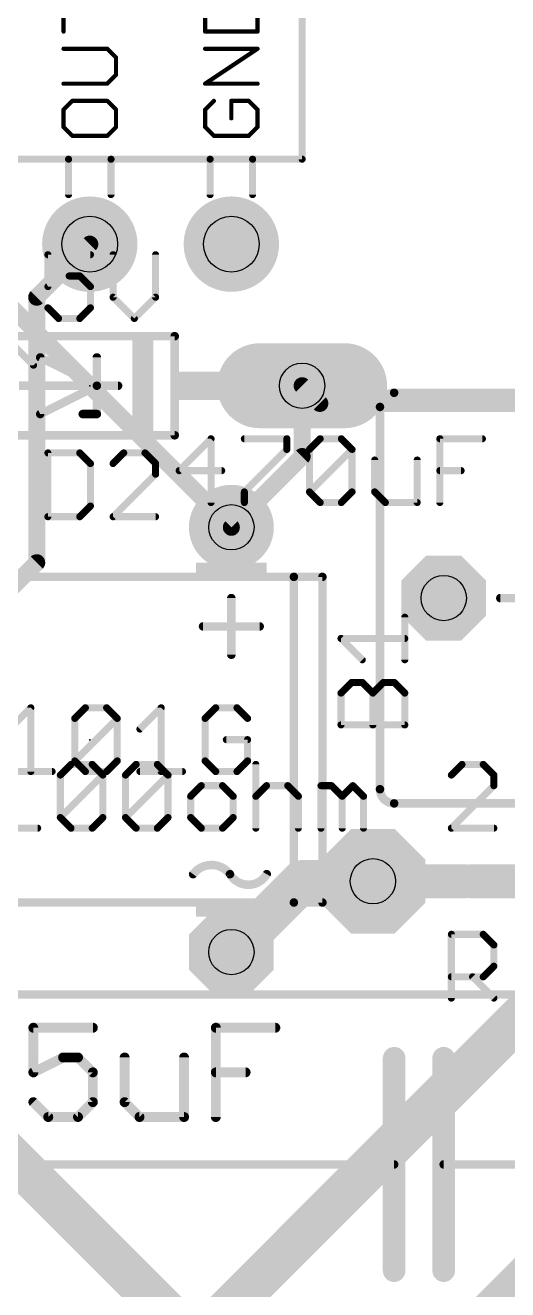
# Model space of a CAD drawing. Extents: x 27.9 to 92.8, y 25.3 to 83.9.
# Drawn here: x 69.96 to 78.62, y 46.01 to 68.7 of the extents above; entities that cross this region are included whole.
import ezdxf

# ---------------------------------------------------------------- set-up
doc = ezdxf.new("R2010")
doc.units = 0
for name, color, linetype in [('1', 22, 'CONTINUOUS'), ('16', 175, 'CONTINUOUS'), ('17', 82, 'CONTINUOUS'), ('20', 7, 'CONTINUOUS'), ('21', 253, 'CONTINUOUS'), ('23', 7, 'CONTINUOUS'), ('25', 253, 'CONTINUOUS'), ('27', 253, 'CONTINUOUS'), ('29', 253, 'CONTINUOUS'), ('30', 253, 'CONTINUOUS'), ('44', 253, 'CONTINUOUS'), ('51', 253, 'CONTINUOUS')]:
    doc.layers.add(name, color=color, linetype=linetype)

# ---------------------------------------------------------------- blocks, each defined once
blk = doc.blocks.new('RECT')
blk.add_solid([(-0.5, -0.5), (0.5, -0.5), (-0.5, 0.5), (0.5, 0.5)])
blk = doc.blocks.new('ROUNDP')
at = {"const_width": 0.5}
blk.add_lwpolyline([(0, -0.25, 1), (0, 0.25, 1), (0, -0.25)], format="xyb", dxfattribs=at)
blk = doc.blocks.new('OCTAGONP')
at = {"const_width": 0.5}
blk.add_lwpolyline([(-0.25, -0.1036), (-0.25, 0.1036), (-0.1036, 0.25), (0.1036, 0.25), (0.25, 0.1036), (0.25, -0.1036), (0.1036, -0.25), (-0.1036, -0.25), (-0.25, -0.1036), (-0.25, 0.1036)], dxfattribs=at)
blk = doc.blocks.new('LONGP100')
at = {"const_width": 1}
blk.add_lwpolyline([(-0.5, 0), (0.5, 0)], dxfattribs=at)
at = {"const_width": 0.5}
for points in [[(-0.5, 0.25, 1), (-0.5, -0.25)], [(0.5, -0.25, 1), (0.5, 0.25)]]:
    blk.add_lwpolyline(points, format="xyb", dxfattribs=at)

msp = doc.modelspace()

# ---------------------------------------------------------------- linework, layer by layer
at = {"layer": '1'}
for points, const_width in [([(70.1675, 63.8175), (71.12, 64.77)], 0.3048), ([(70.1675, 59.055), (70.1675, 63.8175)], 0.3048), ([(74.93, 62.23), (74.93, 60.96)], 0.3048), ([(74.93, 60.96), (73.66, 59.69)], 0.3048), ([(66.3575, 55.245), (70.1675, 59.055)], 0.3048), ([(70.1675, 42.2275), (81.28, 53.34)], 0.762), ([(74.93, 42.2275), (80.9625, 48.26)], 0.762)]:
    msp.add_lwpolyline(points, dxfattribs=dict(at, const_width=const_width))
at = {"layer": '1', "const_width": 0.1524}
for points in [[(71.1739, 64.7161, 1), (71.0661, 64.8239)], [(70.2437, 63.8175, 1), (70.0913, 63.8175)], [(70.1136, 63.8714, 1), (70.2214, 63.7636)], [(75.0062, 62.23, 1), (74.8538, 62.23)], [(74.8538, 60.96, 1), (75.0062, 60.96)], [(74.9839, 60.9061, 1), (74.8761, 61.0139)], [(73.6061, 59.7439, 1), (73.7139, 59.6361)], [(70.2214, 59.0011, 1), (70.1136, 59.1089)], [(70.0913, 59.055, 1), (70.2437, 59.055)]]:
    msp.add_lwpolyline(points, format="xyb", dxfattribs=at)
at = {"layer": '16'}
for points, const_width in [([(73.66, 59.69), (68.8975, 64.4525)], 0.3048), ([(74.93, 62.23), (75.2475, 61.9125)], 0.3048), ([(75.2475, 61.9125), (79.0575, 61.9125)], 0.3048), ([(74.93, 53.34), (73.66, 52.07)], 0.762), ([(76.2, 53.34), (74.93, 53.34)], 0.762), ([(74.6125, 43.4975), (68.58, 49.53)], 0.762)]:
    msp.add_lwpolyline(points, dxfattribs=dict(at, const_width=const_width))
for points, const_width in [([(74.9839, 62.2839, 1), (74.8761, 62.1761)], 0.1524), ([(75.2475, 61.9887, 1), (75.2475, 61.8363)], 0.1524), ([(75.1936, 61.8586, 1), (75.3014, 61.9664)], 0.1524), ([(73.6061, 59.6361, 1), (73.7139, 59.7439)], 0.1524), ([(74.93, 53.5305, 1), (74.93, 53.1495)], 0.381), ([(75.0647, 53.2053, 1), (74.7953, 53.4747)], 0.381), ([(76.2, 53.1495, 1), (76.2, 53.5305)], 0.381), ([(73.5253, 52.2047, 1), (73.7947, 51.9353)], 0.381)]:
    msp.add_lwpolyline(points, format="xyb", dxfattribs=dict(at, const_width=const_width))
at = {"layer": '20'}
msp.add_arc((62.9566, 54.445), 23.0543, 305, 55, dxfattribs=at)
at = {"layer": '21'}
for points, const_width in [([(70.6493, 68.5841), (70.6493, 69.2112)], 0.0762), ([(73.1893, 69.0544), (73.1893, 68.5841)], 0.0762), ([(74.1299, 68.5841), (74.1299, 69.0544)], 0.0762), ([(74.93, 66.294), (74.93, 68.834)], 0.127), ([(73.1893, 68.5841), (74.1299, 68.5841)], 0.0762), ([(71.4331, 68.2757), (70.6493, 68.2757)], 0.0762), ([(71.5899, 68.1189), (71.4331, 68.2757)], 0.0762), ([(73.1893, 67.6486), (74.1299, 68.2757)], 0.0762), ([(74.1299, 68.2757), (73.1893, 68.2757)], 0.0762), ([(71.5899, 67.8054), (71.5899, 68.1189)], 0.0762), ([(71.4331, 67.6486), (71.5899, 67.8054)], 0.0762), ([(70.6493, 67.6486), (71.4331, 67.6486)], 0.0762), ([(74.1299, 67.6486), (73.1893, 67.6486)], 0.0762), ([(70.8061, 67.3402), (70.6493, 67.1834)], 0.0762), ([(71.4331, 67.3402), (70.8061, 67.3402)], 0.0762), ([(71.5899, 67.1834), (71.4331, 67.3402)], 0.0762), ([(73.3461, 67.3402), (73.1893, 67.1834)], 0.0762), ([(73.9731, 67.3402), (73.6596, 67.3402)], 0.0762), ([(73.6596, 67.3402), (73.6596, 67.0266)], 0.0762), ([(74.1299, 67.1834), (73.9731, 67.3402)], 0.0762), ([(70.6493, 67.1834), (70.6493, 66.8699)], 0.0762), ([(71.5899, 66.8699), (71.5899, 67.1834)], 0.0762), ([(73.1893, 67.1834), (73.1893, 66.8699)], 0.0762), ([(74.1299, 66.8699), (74.1299, 67.1834)], 0.0762), ([(70.6493, 66.8699), (70.8061, 66.7131)], 0.0762), ([(70.8061, 66.7131), (71.4331, 66.7131)], 0.0762), ([(71.4331, 66.7131), (71.5899, 66.8699)], 0.0762), ([(73.1893, 66.8699), (73.3461, 66.7131)], 0.0762), ([(73.3461, 66.7131), (73.9731, 66.7131)], 0.0762), ([(73.9731, 66.7131), (74.1299, 66.8699)], 0.0762), ([(70.739, 66.294), (68.961, 66.294)], 0.127), ([(71.501, 66.294), (70.739, 66.294)], 0.127), ([(70.739, 66.294), (70.739, 65.659)], 0.127), ([(73.279, 66.294), (71.501, 66.294)], 0.127), ([(71.501, 66.294), (71.501, 65.659)], 0.127), ([(74.041, 66.294), (73.279, 66.294)], 0.127), ([(73.279, 66.294), (73.279, 65.659)], 0.127), ([(74.93, 66.294), (74.041, 66.294)], 0.127), ([(74.041, 66.294), (74.041, 65.659)], 0.127), ([(72.644, 63.119), (69.596, 63.119)], 0.1524), ([(72.644, 61.341), (72.644, 63.119)], 0.1524), ([(70.231, 61.722), (70.231, 62.738)], 0.1524), ([(70.231, 62.738), (71.247, 62.23)], 0.1524), ([(71.247, 62.23), (71.247, 62.738)], 0.1524), ([(71.247, 62.23), (69.85, 62.23)], 0.1524), ([(71.247, 62.23), (70.231, 61.722)], 0.1524), ([(71.628, 62.23), (71.247, 62.23)], 0.1524), ([(71.247, 61.722), (71.247, 62.23)], 0.1524), ([(83.439, 62.103), (76.581, 62.103)], 0.1524), ([(70.993, 61.722), (71.247, 61.722)], 0.1524), ([(76.327, 61.849), (76.327, 54.991)], 0.1524), ([(69.596, 61.341), (72.644, 61.341)], 0.1524), ([(74.782, 58.801), (66.946, 58.801)], 0.1524), ([(75.294, 58.801), (74.782, 58.801)], 0.1524), ([(74.782, 52.959), (74.782, 58.801)], 0.1524), ([(75.294, 52.959), (75.294, 58.801)], 0.1524), ([(73.66, 57.404), (73.66, 58.42)], 0.1524), ([(79.5782, 58.42), (78.486, 58.42)], 0.1524), ([(74.168, 57.912), (73.152, 57.912)], 0.1524), ([(76.581, 54.737), (83.439, 54.737)], 0.1524), ([(79.502, 53.34), (77.978, 53.34)], 0.6096), ([(66.946, 52.959), (74.782, 52.959)], 0.1524), ([(74.782, 52.959), (75.294, 52.959)], 0.1524), ([(57.023, 51.308), (82.677, 51.308)], 0.1524), ([(76.581, 48.26), (76.581, 50.165)], 0.4064), ([(77.47, 48.26), (77.47, 50.165)], 0.4064), ([(76.581, 48.26), (60.198, 48.26)], 0.1524), ([(76.581, 46.355), (76.581, 48.26)], 0.4064), ([(77.47, 46.355), (77.47, 48.26)], 0.4064), ([(79.502, 48.26), (77.47, 48.26)], 0.1524)]:
    msp.add_lwpolyline(points, dxfattribs=dict(at, const_width=const_width))
for points, const_width in [([(70.6302, 68.5841, 1), (70.6683, 68.5841)], 0.0381), ([(73.1893, 68.6032, 1), (73.1893, 68.5651)], 0.0381), ([(73.1702, 68.5841, 1), (73.2083, 68.5841)], 0.0381), ([(74.1109, 68.5841, 1), (74.1489, 68.5841)], 0.0381), ([(74.1299, 68.5651, 1), (74.1299, 68.6032)], 0.0381), ([(70.6493, 68.2947, 1), (70.6493, 68.2566)], 0.0381), ([(71.4466, 68.2892, 1), (71.4197, 68.2622)], 0.0381), ([(71.4331, 68.2566, 1), (71.4331, 68.2947)], 0.0381), ([(73.1893, 68.2947, 1), (73.1893, 68.2566)], 0.0381), ([(74.1405, 68.2598, 1), (74.1193, 68.2915)], 0.0381), ([(74.1299, 68.2566, 1), (74.1299, 68.2947)], 0.0381), ([(71.6089, 68.1189, 1), (71.5709, 68.1189)], 0.0381), ([(71.5764, 68.1054, 1), (71.6034, 68.1324)], 0.0381), ([(71.5709, 67.8054, 1), (71.6089, 67.8054)], 0.0381), ([(71.6034, 67.7919, 1), (71.5764, 67.8189)], 0.0381), ([(70.6493, 67.6677, 1), (70.6493, 67.6296)], 0.0381), ([(71.4197, 67.6621, 1), (71.4466, 67.6351)], 0.0381), ([(71.4331, 67.6296, 1), (71.4331, 67.6677)], 0.0381), ([(73.1893, 67.6677, 1), (73.1893, 67.6296)], 0.0381), ([(73.1787, 67.6645, 1), (73.1999, 67.6328)], 0.0381), ([(74.1299, 67.6296, 1), (74.1299, 67.6677)], 0.0381), ([(70.8061, 67.3592, 1), (70.8061, 67.3211)], 0.0381), ([(70.8195, 67.3267, 1), (70.7926, 67.3536)], 0.0381), ([(71.4466, 67.3536, 1), (71.4197, 67.3267)], 0.0381), ([(71.4331, 67.3211, 1), (71.4331, 67.3592)], 0.0381), ([(73.3595, 67.3267, 1), (73.3326, 67.3536)], 0.0381), ([(73.6596, 67.3592, 1), (73.6596, 67.3211)], 0.0381), ([(73.6786, 67.3402, 1), (73.6406, 67.3402)], 0.0381), ([(73.9866, 67.3536, 1), (73.9597, 67.3267)], 0.0381), ([(73.9731, 67.3211, 1), (73.9731, 67.3592)], 0.0381), ([(70.6683, 67.1834, 1), (70.6302, 67.1834)], 0.0381), ([(70.6358, 67.1969, 1), (70.6628, 67.1699)], 0.0381), ([(71.6089, 67.1834, 1), (71.5709, 67.1834)], 0.0381), ([(71.5764, 67.1699, 1), (71.6034, 67.1969)], 0.0381), ([(73.2083, 67.1834, 1), (73.1702, 67.1834)], 0.0381), ([(73.1758, 67.1969, 1), (73.2028, 67.1699)], 0.0381), ([(74.1489, 67.1834, 1), (74.1109, 67.1834)], 0.0381), ([(74.1164, 67.1699, 1), (74.1434, 67.1969)], 0.0381), ([(73.6406, 67.0266, 1), (73.6786, 67.0266)], 0.0381), ([(70.6628, 66.8833, 1), (70.6358, 66.8564)], 0.0381), ([(70.6302, 66.8699, 1), (70.6683, 66.8699)], 0.0381), ([(70.8061, 66.7321, 1), (70.8061, 66.6941)], 0.0381), ([(70.7926, 66.6996, 1), (70.8195, 66.7266)], 0.0381), ([(71.4197, 66.7266, 1), (71.4466, 66.6996)], 0.0381), ([(71.4331, 66.6941, 1), (71.4331, 66.7321)], 0.0381), ([(71.5709, 66.8699, 1), (71.6089, 66.8699)], 0.0381), ([(71.6034, 66.8564, 1), (71.5764, 66.8833)], 0.0381), ([(73.2028, 66.8833, 1), (73.1758, 66.8564)], 0.0381), ([(73.1702, 66.8699, 1), (73.2083, 66.8699)], 0.0381), ([(73.3461, 66.7321, 1), (73.3461, 66.6941)], 0.0381), ([(73.3326, 66.6996, 1), (73.3595, 66.7266)], 0.0381), ([(73.9597, 66.7266, 1), (73.9866, 66.6996)], 0.0381), ([(73.9731, 66.6941, 1), (73.9731, 66.7321)], 0.0381), ([(74.1109, 66.8699, 1), (74.1489, 66.8699)], 0.0381), ([(74.1434, 66.8564, 1), (74.1164, 66.8833)], 0.0381), ([(70.739, 66.3257, 1), (70.739, 66.2622)], 0.0635), ([(70.7708, 66.294, 1), (70.7073, 66.294)], 0.0635), ([(70.739, 66.2622, 1), (70.739, 66.3257)], 0.0635), ([(71.501, 66.3257, 1), (71.501, 66.2622)], 0.0635), ([(71.5328, 66.294, 1), (71.4693, 66.294)], 0.0635), ([(71.501, 66.2622, 1), (71.501, 66.3257)], 0.0635), ([(73.3108, 66.294, 1), (73.2473, 66.294)], 0.0635), ([(73.279, 66.3257, 1), (73.279, 66.2622)], 0.0635), ([(73.279, 66.2622, 1), (73.279, 66.3257)], 0.0635), ([(74.0727, 66.294, 1), (74.0092, 66.294)], 0.0635), ([(74.041, 66.3257, 1), (74.041, 66.2622)], 0.0635), ([(74.041, 66.2622, 1), (74.041, 66.3257)], 0.0635), ([(74.8983, 66.294, 1), (74.9618, 66.294)], 0.0635), ([(74.93, 66.2622, 1), (74.93, 66.3257)], 0.0635), ([(70.7073, 65.659, 1), (70.7708, 65.659)], 0.0635), ([(71.4693, 65.659, 1), (71.5328, 65.659)], 0.0635), ([(73.2473, 65.659, 1), (73.3108, 65.659)], 0.0635), ([(74.0092, 65.659, 1), (74.0727, 65.659)], 0.0635), ([(72.6821, 63.119, 1), (72.6059, 63.119)], 0.0762), ([(72.644, 63.0809, 1), (72.644, 63.1571)], 0.0762), ([(70.2691, 62.738, 1), (70.1929, 62.738)], 0.0762), ([(70.248, 62.7721, 1), (70.214, 62.7039)], 0.0762), ([(71.2851, 62.738, 1), (71.2089, 62.738)], 0.0762), ([(71.247, 62.2681, 1), (71.247, 62.1919)], 0.0762), ([(71.2851, 62.23, 1), (71.2089, 62.23)], 0.0762), ([(71.2089, 62.23, 1), (71.2851, 62.23)], 0.0762), ([(71.264, 62.1959, 1), (71.23, 62.2641)], 0.0762), ([(71.23, 62.1959, 1), (71.264, 62.2641)], 0.0762), ([(71.247, 62.1919, 1), (71.247, 62.2681)], 0.0762), ([(71.628, 62.1919, 1), (71.628, 62.2681)], 0.0762), ([(76.581, 62.103, 0.4142), (76.327, 61.849)], 0.1524), ([(76.581, 62.1411, 1), (76.581, 62.0649)], 0.0762), ([(76.581, 62.0649, 1), (76.581, 62.1411)], 0.0762), ([(70.214, 61.7561, 1), (70.248, 61.6879)], 0.0762), ([(70.1929, 61.722, 1), (70.2691, 61.722)], 0.0762), ([(70.993, 61.7601, 1), (70.993, 61.6839)], 0.0762), ([(71.2089, 61.722, 1), (71.2851, 61.722)], 0.0762), ([(71.247, 61.6839, 1), (71.247, 61.7601)], 0.0762), ([(76.3651, 61.849, 1), (76.2889, 61.849)], 0.0762), ([(76.2889, 61.849, 1), (76.3651, 61.849)], 0.0762), ([(72.6059, 61.341, 1), (72.6821, 61.341)], 0.0762), ([(72.644, 61.3029, 1), (72.644, 61.3791)], 0.0762), ([(74.782, 58.8391, 1), (74.782, 58.7629)], 0.0762), ([(74.8201, 58.801, 1), (74.7439, 58.801)], 0.0762), ([(74.782, 58.7629, 1), (74.782, 58.8391)], 0.0762), ([(75.3321, 58.801, 1), (75.2559, 58.801)], 0.0762), ([(75.294, 58.7629, 1), (75.294, 58.8391)], 0.0762), ([(73.6981, 58.42, 1), (73.6219, 58.42)], 0.0762), ([(78.486, 58.4581, 1), (78.486, 58.3819)], 0.0762), ([(73.152, 57.9501, 1), (73.152, 57.8739)], 0.0762), ([(74.168, 57.8739, 1), (74.168, 57.9501)], 0.0762), ([(73.6219, 57.404, 1), (73.6981, 57.404)], 0.0762), ([(76.327, 54.991, 0.4142), (76.581, 54.737)], 0.1524), ([(76.3651, 54.991, 1), (76.2889, 54.991)], 0.0762), ([(76.2889, 54.991, 1), (76.3651, 54.991)], 0.0762), ([(76.581, 54.7751, 1), (76.581, 54.6989)], 0.0762), ([(76.581, 54.6989, 1), (76.581, 54.7751)], 0.0762), ([(73.6346, 53.467, 0.4997), (72.9742, 53.467)], 0.1524), ([(73.6346, 53.467, 0.5742), (74.295, 53.467)], 0.1524), ([(73.6675, 53.4862, 1), (73.6017, 53.4478)], 0.0762), ([(74.3279, 53.4478, 1), (74.2621, 53.4862)], 0.0762), ([(77.978, 53.4924, 1), (77.978, 53.1876)], 0.3048), ([(72.9437, 53.4899, 1), (73.0047, 53.4441)], 0.0762), ([(73.6041, 53.4441, 1), (73.6651, 53.4899)], 0.0762), ([(74.782, 52.9971, 1), (74.782, 52.9209)], 0.0762), ([(74.7439, 52.959, 1), (74.8201, 52.959)], 0.0762), ([(74.782, 52.9209, 1), (74.782, 52.9971)], 0.0762), ([(75.2559, 52.959, 1), (75.3321, 52.959)], 0.0762), ([(75.294, 52.9209, 1), (75.294, 52.9971)], 0.0762), ([(76.6826, 50.165, 1), (76.4794, 50.165)], 0.2032), ([(77.5716, 50.165, 1), (77.3684, 50.165)], 0.2032), ([(76.6826, 48.26, 1), (76.4794, 48.26)], 0.2032), ([(76.4794, 48.26, 1), (76.6826, 48.26)], 0.2032), ([(76.581, 48.2219, 1), (76.581, 48.2981)], 0.0762), ([(77.5716, 48.26, 1), (77.3684, 48.26)], 0.2032), ([(77.3684, 48.26, 1), (77.5716, 48.26)], 0.2032), ([(77.47, 48.2981, 1), (77.47, 48.2219)], 0.0762), ([(76.4794, 46.355, 1), (76.6826, 46.355)], 0.2032), ([(77.3684, 46.355, 1), (77.5716, 46.355)], 0.2032)]:
    msp.add_lwpolyline(points, format="xyb", dxfattribs=dict(at, const_width=const_width))
at = {"layer": '23'}
for p in [(71.12, 62.23), (71.12, 55.88)]:
    msp.add_point(p, dxfattribs=at)
at = {"layer": '25', "const_width": 0.127}
for points in [[(70.3687, 61.0245), (70.3687, 59.8805)], [(70.9407, 61.0245), (70.3687, 61.0245)], [(71.1314, 60.8338), (70.9407, 61.0245)], [(71.7288, 61.0245), (71.5381, 60.8338)], [(72.1101, 61.0245), (71.7288, 61.0245)], [(72.3008, 60.8338), (72.1101, 61.0245)], [(71.1314, 60.0712), (71.1314, 60.8338)], [(72.3008, 60.6432), (72.3008, 60.8338)], [(71.5381, 59.8805), (72.3008, 60.6432)], [(70.9407, 59.8805), (71.1314, 60.0712)], [(70.3687, 59.8805), (70.9407, 59.8805)], [(72.3008, 59.8805), (71.5381, 59.8805)], [(76.7715, 57.3141), (76.7715, 58.0768)], [(76.0089, 57.3141), (75.6275, 57.6954)], [(75.6275, 57.6954), (76.7715, 57.6954)], [(75.6275, 56.7167), (75.8182, 56.9074)], [(75.8182, 56.9074), (76.0089, 56.9074)], [(76.0089, 56.9074), (76.1995, 56.7167)], [(76.1995, 56.7167), (76.3902, 56.9074)], [(76.3902, 56.9074), (76.5808, 56.9074)], [(76.5808, 56.9074), (76.7715, 56.7167)], [(75.6275, 56.1447), (75.6275, 56.7167)], [(76.1995, 56.1447), (76.1995, 56.7167)], [(76.7715, 56.7167), (76.7715, 56.1447)], [(76.7715, 56.1447), (75.6275, 56.1447)], [(77.6077, 51.2445), (77.6077, 52.3885)], [(77.6077, 52.3885), (78.1797, 52.3885)], [(78.1797, 52.3885), (78.3704, 52.1978)], [(78.3704, 52.1978), (78.3704, 51.8165)], [(78.3704, 51.8165), (78.1797, 51.6258)], [(78.1797, 51.6258), (77.6077, 51.6258)], [(77.989, 51.6258), (78.3704, 51.2445)]]:
    msp.add_lwpolyline(points, dxfattribs=at)
at = {"layer": '25', "const_width": 0.0635}
for points in [[(70.3687, 61.0562, 1), (70.3687, 60.9927)], [(70.4005, 61.0245, 1), (70.337, 61.0245)], [(70.9631, 61.0469, 1), (70.9182, 61.002)], [(70.9407, 60.9927, 1), (70.9407, 61.0562)], [(71.7288, 61.0562, 1), (71.7288, 60.9927)], [(71.7512, 61.002, 1), (71.7063, 61.0469)], [(72.1325, 61.0469, 1), (72.0876, 61.002)], [(72.1101, 60.9927, 1), (72.1101, 61.0562)], [(71.1631, 60.8338, 1), (71.0996, 60.8338)], [(71.1089, 60.8114, 1), (71.1538, 60.8563)], [(71.5156, 60.8563, 1), (71.5606, 60.8114)], [(72.3325, 60.8338, 1), (72.269, 60.8338)], [(72.2783, 60.8114, 1), (72.3232, 60.8563)], [(72.269, 60.6432, 1), (72.3325, 60.6432)], [(72.3232, 60.6207, 1), (72.2783, 60.6656)], [(71.1538, 60.0487, 1), (71.1089, 60.0936)], [(70.3687, 59.9123, 1), (70.3687, 59.8488)], [(70.337, 59.8805, 1), (70.4005, 59.8805)], [(70.9182, 59.903, 1), (70.9631, 59.858)], [(70.9407, 59.8488, 1), (70.9407, 59.9123)], [(71.0996, 60.0712, 1), (71.1631, 60.0712)], [(71.5156, 59.903, 1), (71.5606, 59.858)], [(71.5381, 59.9123, 1), (71.5381, 59.8488)], [(72.3008, 59.8488, 1), (72.3008, 59.9123)], [(76.8033, 58.0768, 1), (76.7398, 58.0768)], [(75.6275, 57.7272, 1), (75.6275, 57.6637)], [(75.65, 57.7179, 1), (75.6051, 57.673)], [(76.7715, 57.6637, 1), (76.7715, 57.7272)], [(75.9864, 57.2916, 1), (76.0313, 57.3366)], [(76.7398, 57.3141, 1), (76.8033, 57.3141)], [(75.8182, 56.9391, 1), (75.8182, 56.8756)], [(75.8406, 56.8849, 1), (75.7957, 56.9298)], [(76.0313, 56.9298, 1), (75.9864, 56.8849)], [(76.0089, 56.8756, 1), (76.0089, 56.9391)], [(76.3902, 56.9391, 1), (76.3902, 56.8756)], [(76.4126, 56.8849, 1), (76.3677, 56.9298)], [(76.6033, 56.9298, 1), (76.5584, 56.8849)], [(76.5808, 56.8756, 1), (76.5808, 56.9391)], [(75.6593, 56.7167, 1), (75.5958, 56.7167)], [(75.6051, 56.7391, 1), (75.65, 56.6942)], [(76.2313, 56.7167, 1), (76.1678, 56.7167)], [(76.1771, 56.7391, 1), (76.222, 56.6942)], [(76.1771, 56.6942, 1), (76.222, 56.7391)], [(76.8033, 56.7167, 1), (76.7398, 56.7167)], [(76.749, 56.6942, 1), (76.794, 56.7391)], [(75.6275, 56.1765, 1), (75.6275, 56.113)], [(75.5958, 56.1447, 1), (75.6593, 56.1447)], [(76.1678, 56.1447, 1), (76.2313, 56.1447)], [(76.7398, 56.1447, 1), (76.8033, 56.1447)], [(76.7715, 56.113, 1), (76.7715, 56.1765)], [(77.6395, 52.3885, 1), (77.576, 52.3885)], [(77.6077, 52.4202, 1), (77.6077, 52.3567)], [(78.2021, 52.4109, 1), (78.1572, 52.366)], [(78.1797, 52.3567, 1), (78.1797, 52.4202)], [(78.4021, 52.1978, 1), (78.3386, 52.1978)], [(78.3479, 52.1754, 1), (78.3928, 52.2203)], [(78.3386, 51.8165, 1), (78.4021, 51.8165)], [(78.3928, 51.794, 1), (78.3479, 51.8389)], [(77.6077, 51.6576, 1), (77.6077, 51.5941)], [(78.0115, 51.6483, 1), (77.9666, 51.6034)], [(78.1572, 51.6483, 1), (78.2021, 51.6034)], [(78.1797, 51.5941, 1), (78.1797, 51.6576)], [(77.576, 51.2445, 1), (77.6395, 51.2445)], [(78.3479, 51.222, 1), (78.3928, 51.267)]]:
    msp.add_lwpolyline(points, format="xyb", dxfattribs=at)
at = {"layer": '27'}
for points, const_width in [([(71.1314, 64.5805), (70.3687, 64.5805)], 0.127), ([(70.3687, 64.5805), (70.3687, 64.0085)], 0.127), ([(71.5381, 64.5805), (71.5381, 63.8178)], 0.127), ([(72.3008, 63.8178), (72.3008, 64.5805)], 0.127), ([(70.3687, 64.0085), (70.75, 64.1992)], 0.127), ([(70.75, 64.1992), (70.9407, 64.1992)], 0.127), ([(70.9407, 64.1992), (71.1314, 64.0085)], 0.127), ([(71.1314, 64.0085), (71.1314, 63.6272)], 0.127), ([(70.1097, 62.5983), (70.1097, 63.7423)], 0.127), ([(71.5381, 63.8178), (71.9194, 63.4365)], 0.127), ([(71.9194, 63.4365), (72.3008, 63.8178)], 0.127), ([(70.5594, 63.4365), (70.3687, 63.6272)], 0.127), ([(71.1314, 63.6272), (70.9407, 63.4365)], 0.127), ([(70.9407, 63.4365), (70.5594, 63.4365)], 0.127), ([(69.7284, 62.9796), (70.1097, 62.5983)], 0.127), ([(73.2959, 61.2785), (72.7239, 60.7065)], 0.127), ([(73.2959, 60.1345), (73.2959, 61.2785)], 0.127), ([(73.8933, 61.2785), (74.656, 61.2785)], 0.127), ([(74.656, 61.2785), (74.656, 61.0878)], 0.127), ([(75.0627, 61.0878), (75.2534, 61.2785)], 0.127), ([(75.2534, 61.2785), (75.6347, 61.2785)], 0.127), ([(75.6347, 61.2785), (75.8254, 61.0878)], 0.127), ([(77.4015, 60.1345), (77.4015, 61.2785)], 0.127), ([(77.4015, 61.2785), (78.1641, 61.2785)], 0.127), ([(74.656, 61.0878), (73.8933, 60.3252)], 0.127), ([(75.0627, 60.3252), (75.0627, 61.0878)], 0.127), ([(75.0627, 60.3252), (75.8254, 61.0878)], 0.127), ([(75.8254, 61.0878), (75.8254, 60.3252)], 0.127), ([(76.2321, 60.8972), (76.2321, 60.3252)], 0.127), ([(76.9947, 60.1345), (76.9947, 60.8972)], 0.127), ([(72.7239, 60.7065), (73.4866, 60.7065)], 0.127), ([(77.4015, 60.7065), (77.7828, 60.7065)], 0.127), ([(73.8933, 60.3252), (73.8933, 60.1345)], 0.127), ([(75.2534, 60.1345), (75.0627, 60.3252)], 0.127), ([(75.8254, 60.3252), (75.6347, 60.1345)], 0.127), ([(76.2321, 60.3252), (76.4228, 60.1345)], 0.127), ([(75.6347, 60.1345), (75.2534, 60.1345)], 0.127), ([(76.4228, 60.1345), (76.9947, 60.1345)], 0.127), ([(69.6809, 56.0712), (70.0622, 56.4525)], 0.127), ([(70.0622, 56.4525), (70.0622, 55.3085)], 0.127), ([(70.8503, 56.2618), (71.041, 56.4525)], 0.127), ([(71.041, 56.4525), (71.4223, 56.4525)], 0.127), ([(71.4223, 56.4525), (71.6129, 56.2618)], 0.127), ([(72.0197, 56.0712), (72.401, 56.4525)], 0.127), ([(72.401, 56.4525), (72.401, 55.3085)], 0.127), ([(73.3797, 56.4525), (73.1891, 56.2618)], 0.127), ([(73.7611, 56.4525), (73.3797, 56.4525)], 0.127), ([(73.9517, 56.2618), (73.7611, 56.4525)], 0.127), ([(70.8503, 55.4992), (70.8503, 56.2618)], 0.127), ([(70.8503, 55.4992), (71.6129, 56.2618)], 0.127), ([(71.6129, 56.2618), (71.6129, 55.4992)], 0.127), ([(73.1891, 56.2618), (73.1891, 55.4992)], 0.127), ([(73.9517, 55.8805), (73.5704, 55.8805)], 0.127), ([(73.9517, 55.4992), (73.9517, 55.8805)], 0.127), ([(69.6809, 55.3085), (70.4435, 55.3085)], 0.127), ([(70.5913, 55.2458), (70.782, 55.4365)], 0.127), ([(70.782, 55.4365), (71.1633, 55.4365)], 0.127), ([(71.041, 55.3085), (70.8503, 55.4992)], 0.127), ([(71.4223, 55.3085), (71.041, 55.3085)], 0.127), ([(71.1633, 55.4365), (71.354, 55.2458)], 0.127), ([(71.6129, 55.4992), (71.4223, 55.3085)], 0.127), ([(71.7607, 55.2458), (71.9514, 55.4365)], 0.127), ([(71.9514, 55.4365), (72.3327, 55.4365)], 0.127), ([(72.0197, 55.3085), (72.7823, 55.3085)], 0.127), ([(72.3327, 55.4365), (72.5234, 55.2458)], 0.127), ([(73.1891, 55.4992), (73.3797, 55.3085)], 0.127), ([(73.3797, 55.3085), (73.7611, 55.3085)], 0.127), ([(73.7611, 55.3085), (73.9517, 55.4992)], 0.127), ([(74.0995, 55.4365), (74.0995, 54.2925)], 0.127), ([(77.7983, 55.4365), (77.6077, 55.2458)], 0.127), ([(78.1797, 55.4365), (77.7983, 55.4365)], 0.127), ([(78.3703, 55.2458), (78.1797, 55.4365)], 0.127), ([(70.5913, 54.4832), (70.5913, 55.2458)], 0.127), ([(70.5913, 54.4832), (71.354, 55.2458)], 0.127), ([(71.354, 55.2458), (71.354, 54.4832)], 0.127), ([(71.7607, 54.4832), (71.7607, 55.2458)], 0.127), ([(71.7607, 54.4832), (72.5234, 55.2458)], 0.127), ([(72.5234, 55.2458), (72.5234, 54.4832)], 0.127), ([(78.3703, 55.0552), (78.3703, 55.2458)], 0.127), ([(73.1208, 55.0552), (72.9301, 54.8645)], 0.127), ([(72.9301, 54.8645), (72.9301, 54.4832)], 0.127), ([(73.5021, 55.0552), (73.1208, 55.0552)], 0.127), ([(73.6927, 54.8645), (73.5021, 55.0552)], 0.127), ([(73.6927, 54.4832), (73.6927, 54.8645)], 0.127), ([(74.0995, 54.8645), (74.2902, 55.0552)], 0.127), ([(74.2902, 55.0552), (74.6715, 55.0552)], 0.127), ([(74.6715, 55.0552), (74.8621, 54.8645)], 0.127), ([(74.8621, 54.8645), (74.8621, 54.2925)], 0.127), ([(75.2689, 54.2925), (75.2689, 55.0552)], 0.127), ([(75.2689, 55.0552), (75.4596, 55.0552)], 0.127), ([(75.4596, 55.0552), (75.6502, 54.8645)], 0.127), ([(75.6502, 54.8645), (75.8409, 55.0552)], 0.127), ([(75.6502, 54.8645), (75.6502, 54.2925)], 0.127), ([(75.8409, 55.0552), (76.0315, 54.8645)], 0.127), ([(76.0315, 54.8645), (76.0315, 54.2925)], 0.127), ([(77.6077, 54.2925), (78.3703, 55.0552)], 0.127), ([(70.782, 54.2925), (70.5913, 54.4832)], 0.127), ([(71.354, 54.4832), (71.1633, 54.2925)], 0.127), ([(71.9514, 54.2925), (71.7607, 54.4832)], 0.127), ([(72.5234, 54.4832), (72.3327, 54.2925)], 0.127), ([(72.9301, 54.4832), (73.1208, 54.2925)], 0.127), ([(73.5021, 54.2925), (73.6927, 54.4832)], 0.127), ([(69.4219, 54.2925), (70.1846, 54.2925)], 0.127), ([(71.1633, 54.2925), (70.782, 54.2925)], 0.127), ([(72.3327, 54.2925), (71.9514, 54.2925)], 0.127), ([(73.1208, 54.2925), (73.5021, 54.2925)], 0.127), ([(78.3703, 54.2925), (77.6077, 54.2925)], 0.127), ([(71.1751, 50.7125), (70.1074, 50.7125)], 0.1778), ([(70.1074, 50.7125), (70.1074, 49.9117)], 0.1778), ([(73.3817, 49.1109), (73.3817, 50.7125)], 0.1778), ([(73.3817, 50.7125), (74.4494, 50.7125)], 0.1778), ([(70.1074, 49.9117), (70.6413, 50.1786)], 0.1778), ([(70.6413, 50.1786), (70.9082, 50.1786)], 0.1778), ([(70.9082, 50.1786), (71.1751, 49.9117)], 0.1778), ([(71.7446, 50.1786), (71.7446, 49.3778)], 0.1778), ([(72.8123, 49.1109), (72.8123, 50.1786)], 0.1778), ([(71.1751, 49.9117), (71.1751, 49.3778)], 0.1778), ([(73.3817, 49.9117), (73.9156, 49.9117)], 0.1778), ([(70.3743, 49.1109), (70.1074, 49.3778)], 0.1778), ([(71.1751, 49.3778), (70.9082, 49.1109)], 0.1778), ([(71.7446, 49.3778), (72.0115, 49.1109)], 0.1778), ([(70.9082, 49.1109), (70.3743, 49.1109)], 0.1778), ([(72.0115, 49.1109), (72.8123, 49.1109)], 0.1778)]:
    msp.add_lwpolyline(points, dxfattribs=dict(at, const_width=const_width))
for points, const_width in [([(70.3687, 64.6122, 1), (70.3687, 64.5487)], 0.0635), ([(70.4005, 64.5805, 1), (70.337, 64.5805)], 0.0635), ([(71.1314, 64.5487, 1), (71.1314, 64.6122)], 0.0635), ([(71.5699, 64.5805, 1), (71.5063, 64.5805)], 0.0635), ([(72.3325, 64.5805, 1), (72.269, 64.5805)], 0.0635), ([(70.75, 64.2309, 1), (70.75, 64.1674)], 0.0635), ([(70.7642, 64.1708, 1), (70.7358, 64.2275)], 0.0635), ([(70.9631, 64.2216, 1), (70.9182, 64.1767)], 0.0635), ([(70.9407, 64.1674, 1), (70.9407, 64.2309)], 0.0635), ([(70.3545, 64.0369, 1), (70.3829, 63.9801)], 0.0635), ([(70.337, 64.0085, 1), (70.4005, 64.0085)], 0.0635), ([(71.1631, 64.0085, 1), (71.0996, 64.0085)], 0.0635), ([(71.1089, 63.986, 1), (71.1538, 64.0309)], 0.0635), ([(70.1415, 63.7423, 1), (70.078, 63.7423)], 0.0635), ([(71.5063, 63.8178, 1), (71.5699, 63.8178)], 0.0635), ([(71.5606, 63.8403, 1), (71.5156, 63.7954)], 0.0635), ([(72.269, 63.8178, 1), (72.3325, 63.8178)], 0.0635), ([(72.3232, 63.7954, 1), (72.2783, 63.8403)], 0.0635), ([(70.3912, 63.6496, 1), (70.3463, 63.6047)], 0.0635), ([(71.0996, 63.6272, 1), (71.1631, 63.6272)], 0.0635), ([(71.1538, 63.6047, 1), (71.1089, 63.6496)], 0.0635), ([(70.5594, 63.4683, 1), (70.5594, 63.4047)], 0.0635), ([(70.5369, 63.414, 1), (70.5818, 63.459)], 0.0635), ([(70.9182, 63.459, 1), (70.9631, 63.414)], 0.0635), ([(70.9407, 63.4047, 1), (70.9407, 63.4683)], 0.0635), ([(71.897, 63.459, 1), (71.9419, 63.414)], 0.0635), ([(71.897, 63.414, 1), (71.9419, 63.459)], 0.0635), ([(70.078, 62.5983, 1), (70.1415, 62.5983)], 0.0635), ([(70.0873, 62.5758, 1), (70.1322, 62.6208)], 0.0635), ([(73.3276, 61.2785, 1), (73.2641, 61.2785)], 0.0635), ([(73.3183, 61.256, 1), (73.2734, 61.3009)], 0.0635), ([(73.8933, 61.3102, 1), (73.8933, 61.2467)], 0.0635), ([(74.6877, 61.2785, 1), (74.6242, 61.2785)], 0.0635), ([(74.656, 61.2467, 1), (74.656, 61.3102)], 0.0635), ([(75.2534, 61.3102, 1), (75.2534, 61.2467)], 0.0635), ([(75.2758, 61.256, 1), (75.2309, 61.3009)], 0.0635), ([(75.6571, 61.3009, 1), (75.6122, 61.256)], 0.0635), ([(75.6347, 61.2467, 1), (75.6347, 61.3102)], 0.0635), ([(77.4332, 61.2785, 1), (77.3697, 61.2785)], 0.0635), ([(77.4015, 61.3102, 1), (77.4015, 61.2467)], 0.0635), ([(78.1641, 61.2467, 1), (78.1641, 61.3102)], 0.0635), ([(74.6242, 61.0878, 1), (74.6877, 61.0878)], 0.0635), ([(74.6784, 61.0654, 1), (74.6335, 61.1103)], 0.0635), ([(75.0402, 61.1103, 1), (75.0852, 61.0654)], 0.0635), ([(75.0945, 61.0878, 1), (75.031, 61.0878)], 0.0635), ([(75.8571, 61.0878, 1), (75.7936, 61.0878)], 0.0635), ([(75.8478, 61.0654, 1), (75.8029, 61.1103)], 0.0635), ([(75.8029, 61.0654, 1), (75.8478, 61.1103)], 0.0635), ([(76.2638, 60.8972, 1), (76.2003, 60.8972)], 0.0635), ([(77.0265, 60.8972, 1), (76.963, 60.8972)], 0.0635), ([(72.7239, 60.7382, 1), (72.7239, 60.6747)], 0.0635), ([(72.7015, 60.7289, 1), (72.7464, 60.684)], 0.0635), ([(73.4866, 60.6747, 1), (73.4866, 60.7382)], 0.0635), ([(77.4015, 60.7382, 1), (77.4015, 60.6747)], 0.0635), ([(77.7828, 60.6747, 1), (77.7828, 60.7382)], 0.0635), ([(73.9251, 60.3252, 1), (73.8616, 60.3252)], 0.0635), ([(73.8709, 60.3476, 1), (73.9158, 60.3027)], 0.0635), ([(75.0852, 60.3476, 1), (75.0402, 60.3027)], 0.0635), ([(75.0402, 60.3476, 1), (75.0852, 60.3027)], 0.0635), ([(75.031, 60.3252, 1), (75.0945, 60.3252)], 0.0635), ([(75.7936, 60.3252, 1), (75.8571, 60.3252)], 0.0635), ([(75.8478, 60.3027, 1), (75.8029, 60.3476)], 0.0635), ([(76.2003, 60.3252, 1), (76.2638, 60.3252)], 0.0635), ([(76.2545, 60.3476, 1), (76.2096, 60.3027)], 0.0635), ([(73.2641, 60.1345, 1), (73.3276, 60.1345)], 0.0635), ([(73.8616, 60.1345, 1), (73.9251, 60.1345)], 0.0635), ([(75.2534, 60.1663, 1), (75.2534, 60.1028)], 0.0635), ([(75.2309, 60.112, 1), (75.2758, 60.157)], 0.0635), ([(75.6122, 60.157, 1), (75.6571, 60.112)], 0.0635), ([(75.6347, 60.1028, 1), (75.6347, 60.1663)], 0.0635), ([(76.4228, 60.1663, 1), (76.4228, 60.1028)], 0.0635), ([(76.4003, 60.112, 1), (76.4452, 60.157)], 0.0635), ([(76.963, 60.1345, 1), (77.0265, 60.1345)], 0.0635), ([(76.9947, 60.1028, 1), (76.9947, 60.1663)], 0.0635), ([(77.3697, 60.1345, 1), (77.4332, 60.1345)], 0.0635), ([(70.094, 56.4525, 1), (70.0305, 56.4525)], 0.0635), ([(70.0847, 56.43, 1), (70.0398, 56.4749)], 0.0635), ([(71.041, 56.4842, 1), (71.041, 56.4207)], 0.0635), ([(71.0634, 56.43, 1), (71.0185, 56.4749)], 0.0635), ([(71.4447, 56.4749, 1), (71.3998, 56.43)], 0.0635), ([(71.4223, 56.4207, 1), (71.4223, 56.4842)], 0.0635), ([(72.4328, 56.4525, 1), (72.3693, 56.4525)], 0.0635), ([(72.4235, 56.43, 1), (72.3786, 56.4749)], 0.0635), ([(73.3797, 56.4842, 1), (73.3797, 56.4207)], 0.0635), ([(73.4022, 56.43, 1), (73.3573, 56.4749)], 0.0635), ([(73.7835, 56.4749, 1), (73.7386, 56.43)], 0.0635), ([(73.7611, 56.4207, 1), (73.7611, 56.4842)], 0.0635), ([(70.882, 56.2618, 1), (70.8185, 56.2618)], 0.0635), ([(70.8278, 56.2843, 1), (70.8727, 56.2394)], 0.0635), ([(71.6447, 56.2618, 1), (71.5812, 56.2618)], 0.0635), ([(71.6354, 56.2394, 1), (71.5905, 56.2843)], 0.0635), ([(71.5905, 56.2394, 1), (71.6354, 56.2843)], 0.0635), ([(73.2208, 56.2618, 1), (73.1573, 56.2618)], 0.0635), ([(73.1666, 56.2843, 1), (73.2115, 56.2394)], 0.0635), ([(73.9293, 56.2394, 1), (73.9742, 56.2843)], 0.0635), ([(71.9972, 56.0936, 1), (72.0421, 56.0487)], 0.0635), ([(73.5704, 55.9122, 1), (73.5704, 55.8487)], 0.0635), ([(73.9835, 55.8805, 1), (73.92, 55.8805)], 0.0635), ([(73.9517, 55.8487, 1), (73.9517, 55.9122)], 0.0635), ([(70.4435, 55.2767, 1), (70.4435, 55.3403)], 0.0635), ([(70.782, 55.4682, 1), (70.782, 55.4047)], 0.0635), ([(70.8044, 55.414, 1), (70.7595, 55.4589)], 0.0635), ([(70.8185, 55.4992, 1), (70.882, 55.4992)], 0.0635), ([(70.8727, 55.5216, 1), (70.8278, 55.4767)], 0.0635), ([(70.8278, 55.5216, 1), (70.8727, 55.4767)], 0.0635), ([(71.041, 55.3403, 1), (71.041, 55.2767)], 0.0635), ([(71.0185, 55.286, 1), (71.0634, 55.331)], 0.0635), ([(71.1857, 55.4589, 1), (71.1408, 55.414)], 0.0635), ([(71.1633, 55.4047, 1), (71.1633, 55.4682)], 0.0635), ([(71.3998, 55.331, 1), (71.4447, 55.286)], 0.0635), ([(71.4223, 55.2767, 1), (71.4223, 55.3403)], 0.0635), ([(71.5812, 55.4992, 1), (71.6447, 55.4992)], 0.0635), ([(71.6354, 55.4767, 1), (71.5905, 55.5216)], 0.0635), ([(71.9514, 55.4682, 1), (71.9514, 55.4047)], 0.0635), ([(71.9738, 55.414, 1), (71.9289, 55.4589)], 0.0635), ([(72.0197, 55.3403, 1), (72.0197, 55.2767)], 0.0635), ([(72.3551, 55.4589, 1), (72.3102, 55.414)], 0.0635), ([(72.3327, 55.4047, 1), (72.3327, 55.4682)], 0.0635), ([(72.7823, 55.2767, 1), (72.7823, 55.3403)], 0.0635), ([(73.2115, 55.5216, 1), (73.1666, 55.4767)], 0.0635), ([(73.1573, 55.4992, 1), (73.2208, 55.4992)], 0.0635), ([(73.3797, 55.3403, 1), (73.3797, 55.2767)], 0.0635), ([(73.3573, 55.286, 1), (73.4022, 55.331)], 0.0635), ([(73.7386, 55.331, 1), (73.7835, 55.286)], 0.0635), ([(73.7611, 55.2767, 1), (73.7611, 55.3403)], 0.0635), ([(73.92, 55.4992, 1), (73.9835, 55.4992)], 0.0635), ([(73.9742, 55.4767, 1), (73.9293, 55.5216)], 0.0635), ([(74.1312, 55.4365, 1), (74.0677, 55.4365)], 0.0635), ([(77.7983, 55.4682, 1), (77.7983, 55.4047)], 0.0635), ([(77.8208, 55.414, 1), (77.7759, 55.4589)], 0.0635), ([(78.2021, 55.4589, 1), (78.1572, 55.414)], 0.0635), ([(78.1797, 55.4047, 1), (78.1797, 55.4682)], 0.0635), ([(70.0305, 55.3085, 1), (70.094, 55.3085)], 0.0635), ([(70.6231, 55.2458, 1), (70.5596, 55.2458)], 0.0635), ([(70.5689, 55.2683, 1), (70.6138, 55.2234)], 0.0635), ([(71.3857, 55.2458, 1), (71.3222, 55.2458)], 0.0635), ([(71.3764, 55.2234, 1), (71.3315, 55.2683)], 0.0635), ([(71.3315, 55.2234, 1), (71.3764, 55.2683)], 0.0635), ([(71.7925, 55.2458, 1), (71.7289, 55.2458)], 0.0635), ([(71.7382, 55.2683, 1), (71.7832, 55.2234)], 0.0635), ([(72.3693, 55.3085, 1), (72.4328, 55.3085)], 0.0635), ([(72.5551, 55.2458, 1), (72.4916, 55.2458)], 0.0635), ([(72.5458, 55.2234, 1), (72.5009, 55.2683)], 0.0635), ([(72.5009, 55.2234, 1), (72.5458, 55.2683)], 0.0635), ([(77.5852, 55.2683, 1), (77.6301, 55.2234)], 0.0635), ([(78.4021, 55.2458, 1), (78.3386, 55.2458)], 0.0635), ([(78.3479, 55.2234, 1), (78.3928, 55.2683)], 0.0635), ([(72.9618, 54.8645, 1), (72.8983, 54.8645)], 0.0635), ([(72.9076, 54.8869, 1), (72.9525, 54.842)], 0.0635), ([(73.1208, 55.0869, 1), (73.1208, 55.0234)], 0.0635), ([(73.1432, 55.0327, 1), (73.0983, 55.0776)], 0.0635), ([(73.5245, 55.0776, 1), (73.4796, 55.0327)], 0.0635), ([(73.5021, 55.0234, 1), (73.5021, 55.0869)], 0.0635), ([(73.7245, 54.8645, 1), (73.661, 54.8645)], 0.0635), ([(73.6703, 54.842, 1), (73.7152, 54.8869)], 0.0635), ([(74.077, 54.8869, 1), (74.1219, 54.842)], 0.0635), ([(74.2902, 55.0869, 1), (74.2902, 55.0234)], 0.0635), ([(74.3126, 55.0327, 1), (74.2677, 55.0776)], 0.0635), ([(74.6939, 55.0776, 1), (74.649, 55.0327)], 0.0635), ([(74.6715, 55.0234, 1), (74.6715, 55.0869)], 0.0635), ([(74.8939, 54.8645, 1), (74.8304, 54.8645)], 0.0635), ([(74.8397, 54.842, 1), (74.8846, 54.8869)], 0.0635), ([(75.3006, 55.0552, 1), (75.2371, 55.0552)], 0.0635), ([(75.2689, 55.0869, 1), (75.2689, 55.0234)], 0.0635), ([(75.482, 55.0776, 1), (75.4371, 55.0327)], 0.0635), ([(75.4596, 55.0234, 1), (75.4596, 55.0869)], 0.0635), ([(75.682, 54.8645, 1), (75.6185, 54.8645)], 0.0635), ([(75.6278, 54.8869, 1), (75.6727, 54.842)], 0.0635), ([(75.6278, 54.842, 1), (75.6727, 54.8869)], 0.0635), ([(75.8633, 55.0776, 1), (75.8184, 55.0327)], 0.0635), ([(75.8633, 55.0327, 1), (75.8184, 55.0776)], 0.0635), ([(76.0633, 54.8645, 1), (75.9998, 54.8645)], 0.0635), ([(76.0091, 54.842, 1), (76.054, 54.8869)], 0.0635), ([(78.3386, 55.0552, 1), (78.4021, 55.0552)], 0.0635), ([(78.3928, 55.0327, 1), (78.3479, 55.0776)], 0.0635), ([(70.6138, 54.5056, 1), (70.5689, 54.4607)], 0.0635), ([(70.5689, 54.5056, 1), (70.6138, 54.4607)], 0.0635), ([(70.5596, 54.4832, 1), (70.6231, 54.4832)], 0.0635), ([(71.3222, 54.4832, 1), (71.3857, 54.4832)], 0.0635), ([(71.3764, 54.4607, 1), (71.3315, 54.5056)], 0.0635), ([(71.7289, 54.4832, 1), (71.7925, 54.4832)], 0.0635), ([(71.7832, 54.5056, 1), (71.7382, 54.4607)], 0.0635), ([(71.7382, 54.5056, 1), (71.7832, 54.4607)], 0.0635), ([(72.4916, 54.4832, 1), (72.5551, 54.4832)], 0.0635), ([(72.5458, 54.4607, 1), (72.5009, 54.5056)], 0.0635), ([(72.9525, 54.5056, 1), (72.9076, 54.4607)], 0.0635), ([(72.8983, 54.4832, 1), (72.9618, 54.4832)], 0.0635), ([(73.661, 54.4832, 1), (73.7245, 54.4832)], 0.0635), ([(73.7152, 54.4607, 1), (73.6703, 54.5056)], 0.0635), ([(70.1846, 54.2608, 1), (70.1846, 54.3243)], 0.0635), ([(70.782, 54.3243, 1), (70.782, 54.2608)], 0.0635), ([(70.7595, 54.27, 1), (70.8044, 54.315)], 0.0635), ([(71.1408, 54.315, 1), (71.1857, 54.27)], 0.0635), ([(71.1633, 54.2608, 1), (71.1633, 54.3243)], 0.0635), ([(71.9514, 54.3243, 1), (71.9514, 54.2608)], 0.0635), ([(71.9289, 54.27, 1), (71.9738, 54.315)], 0.0635), ([(72.3102, 54.315, 1), (72.3551, 54.27)], 0.0635), ([(72.3327, 54.2608, 1), (72.3327, 54.3243)], 0.0635), ([(73.1208, 54.3243, 1), (73.1208, 54.2608)], 0.0635), ([(73.0983, 54.27, 1), (73.1432, 54.315)], 0.0635), ([(73.4796, 54.315, 1), (73.5245, 54.27)], 0.0635), ([(73.5021, 54.2608, 1), (73.5021, 54.3243)], 0.0635), ([(74.0677, 54.2925, 1), (74.1312, 54.2925)], 0.0635), ([(74.8304, 54.2925, 1), (74.8939, 54.2925)], 0.0635), ([(75.2371, 54.2925, 1), (75.3006, 54.2925)], 0.0635), ([(75.6185, 54.2925, 1), (75.682, 54.2925)], 0.0635), ([(75.9998, 54.2925, 1), (76.0633, 54.2925)], 0.0635), ([(77.5852, 54.315, 1), (77.6301, 54.27)], 0.0635), ([(77.6077, 54.3243, 1), (77.6077, 54.2608)], 0.0635), ([(78.3703, 54.2608, 1), (78.3703, 54.3243)], 0.0635), ([(70.1074, 50.7569, 1), (70.1074, 50.668)], 0.0889), ([(70.1519, 50.7125, 1), (70.063, 50.7125)], 0.0889), ([(71.1751, 50.668, 1), (71.1751, 50.7569)], 0.0889), ([(73.3817, 50.7569, 1), (73.3817, 50.668)], 0.0889), ([(73.4262, 50.7125, 1), (73.3373, 50.7125)], 0.0889), ([(74.4494, 50.668, 1), (74.4494, 50.7569)], 0.0889), ([(70.6413, 50.2231, 1), (70.6413, 50.1342)], 0.0889), ([(70.6612, 50.1389, 1), (70.6214, 50.2184)], 0.0889), ([(70.9396, 50.21, 1), (70.8768, 50.1472)], 0.0889), ([(70.9082, 50.1342, 1), (70.9082, 50.2231)], 0.0889), ([(71.789, 50.1786, 1), (71.7001, 50.1786)], 0.0889), ([(72.8567, 50.1786, 1), (72.7678, 50.1786)], 0.0889), ([(70.0875, 49.9514, 1), (70.1273, 49.8719)], 0.0889), ([(70.063, 49.9117, 1), (70.1519, 49.9117)], 0.0889), ([(71.2196, 49.9117, 1), (71.1307, 49.9117)], 0.0889), ([(71.1437, 49.8803, 1), (71.2066, 49.9431)], 0.0889), ([(73.3817, 49.9561, 1), (73.3817, 49.8672)], 0.0889), ([(73.9156, 49.8672, 1), (73.9156, 49.9561)], 0.0889), ([(70.1388, 49.4093, 1), (70.076, 49.3464)], 0.0889), ([(71.2066, 49.3464, 1), (71.1437, 49.4093)], 0.0889), ([(71.776, 49.4093, 1), (71.7131, 49.3464)], 0.0889), ([(71.1307, 49.3778, 1), (71.2196, 49.3778)], 0.0889), ([(71.7001, 49.3778, 1), (71.789, 49.3778)], 0.0889), ([(70.3743, 49.1553, 1), (70.3743, 49.0665)], 0.0889), ([(70.3429, 49.0795, 1), (70.4058, 49.1423)], 0.0889), ([(70.8768, 49.1423, 1), (70.9396, 49.0795)], 0.0889), ([(70.9082, 49.0665, 1), (70.9082, 49.1553)], 0.0889), ([(72.0115, 49.1553, 1), (72.0115, 49.0665)], 0.0889), ([(71.9801, 49.0795, 1), (72.0429, 49.1423)], 0.0889), ([(72.7678, 49.1109, 1), (72.8567, 49.1109)], 0.0889), ([(72.8123, 49.0665, 1), (72.8123, 49.1553)], 0.0889), ([(73.3373, 49.1109, 1), (73.4262, 49.1109)], 0.0889)]:
    msp.add_lwpolyline(points, format="xyb", dxfattribs=dict(at, const_width=const_width))
at = {"layer": '44'}
for centre, radius in [((71.12, 64.77), 0.5), ((73.66, 64.77), 0.5), ((74.93, 62.23), 0.4064), ((73.66, 59.69), 0.4064), ((77.47, 58.42), 0.4064), ((76.2, 53.34), 0.4064), ((73.66, 52.07), 0.4064)]:
    msp.add_circle(centre, radius, dxfattribs=at)
at = {"layer": '51'}
for points, const_width in [([(74.93, 62.23), (74.041, 62.23)], 0.508), ([(77.851, 53.34), (76.2, 53.34)], 0.6096)]:
    msp.add_lwpolyline(points, dxfattribs=dict(at, const_width=const_width))
for points, const_width in [([(74.041, 62.357, 1), (74.041, 62.103)], 0.254), ([(74.93, 62.103, 1), (74.93, 62.357)], 0.254), ([(76.2, 53.4924, 1), (76.2, 53.1876)], 0.3048), ([(77.851, 53.1876, 1), (77.851, 53.4924)], 0.3048)]:
    msp.add_lwpolyline(points, format="xyb", dxfattribs=dict(at, const_width=const_width))

# ---------------------------------------------------------------- block references
at = {"layer": '17', "xscale": 1.508, "yscale": 1.508}
for p in [(71.12, 64.77), (71.12, 64.77), (73.66, 64.77), (73.66, 64.77)]:
    msp.add_blockref('ROUNDP', p, dxfattribs=at)
at = {"layer": '17', "rotation": 180}
for name, p, xscale, yscale in [('LONGP100', (74.93, 62.23), 1.3208, 1.3208), ('LONGP100', (74.93, 62.23), 1.3208, 1.3208), ('ROUNDP', (73.66, 59.69), 1.3208, 1.3208), ('ROUNDP', (73.66, 59.69), 1.3208, 1.3208), ('OCTAGONP', (77.47, 58.42), 1.3208, 1.3208), ('OCTAGONP', (77.47, 58.42), 1.3208, 1.3208), ('OCTAGONP', (76.2, 53.34), 1.6764, 1.6764), ('OCTAGONP', (76.2, 53.34), 1.6764, 1.6764), ('OCTAGONP', (73.66, 52.07), 1.3208, 1.3208), ('OCTAGONP', (73.66, 52.07), 1.3208, 1.3208)]:
    msp.add_blockref(name, p, dxfattribs=dict(at, xscale=xscale, yscale=yscale))
at = {"layer": '21', "rotation": 180}
for p, xscale, yscale in [((72.0725, 62.23), 0.381, 1.778), ((73.3425, 62.23), 1.397, 0.508)]:
    msp.add_blockref('RECT', p, dxfattribs=dict(at, xscale=xscale, yscale=yscale))
at = {"layer": '29', "xscale": 1.7112, "yscale": 1.7112}
for p in [(71.12, 64.77), (73.66, 64.77)]:
    msp.add_blockref('ROUNDP', p, dxfattribs=at)
at = {"layer": '29', "rotation": 180}
for name, p, xscale, yscale in [('LONGP100', (74.93, 62.23), 1.524, 1.524), ('ROUNDP', (73.66, 59.69), 1.524, 1.524), ('OCTAGONP', (77.47, 58.42), 1.524, 1.524), ('OCTAGONP', (76.2, 53.34), 1.8796, 1.8796), ('OCTAGONP', (73.66, 52.07), 1.524, 1.524)]:
    msp.add_blockref(name, p, dxfattribs=dict(at, xscale=xscale, yscale=yscale))
at = {"layer": '30', "xscale": 1.7112, "yscale": 1.7112}
for p in [(71.12, 64.77), (73.66, 64.77)]:
    msp.add_blockref('ROUNDP', p, dxfattribs=at)
at = {"layer": '30', "rotation": 180}
for name, p, xscale, yscale in [('LONGP100', (74.93, 62.23), 1.524, 1.524), ('ROUNDP', (73.66, 59.69), 1.524, 1.524), ('OCTAGONP', (77.47, 58.42), 1.524, 1.524), ('OCTAGONP', (76.2, 53.34), 1.8796, 1.8796), ('OCTAGONP', (73.66, 52.07), 1.524, 1.524)]:
    msp.add_blockref(name, p, dxfattribs=dict(at, xscale=xscale, yscale=yscale))
at = {"layer": '51', "rotation": 180}
for p, xscale, yscale in [((73.66, 59.2455), 0.762, 0.889), ((73.66, 58.928), 1.27, 0.254), ((73.66, 52.832), 1.27, 0.254), ((73.66, 52.5145), 0.762, 0.889)]:
    msp.add_blockref('RECT', p, dxfattribs=dict(at, xscale=xscale, yscale=yscale))

doc.saveas('drawing.dxf')
